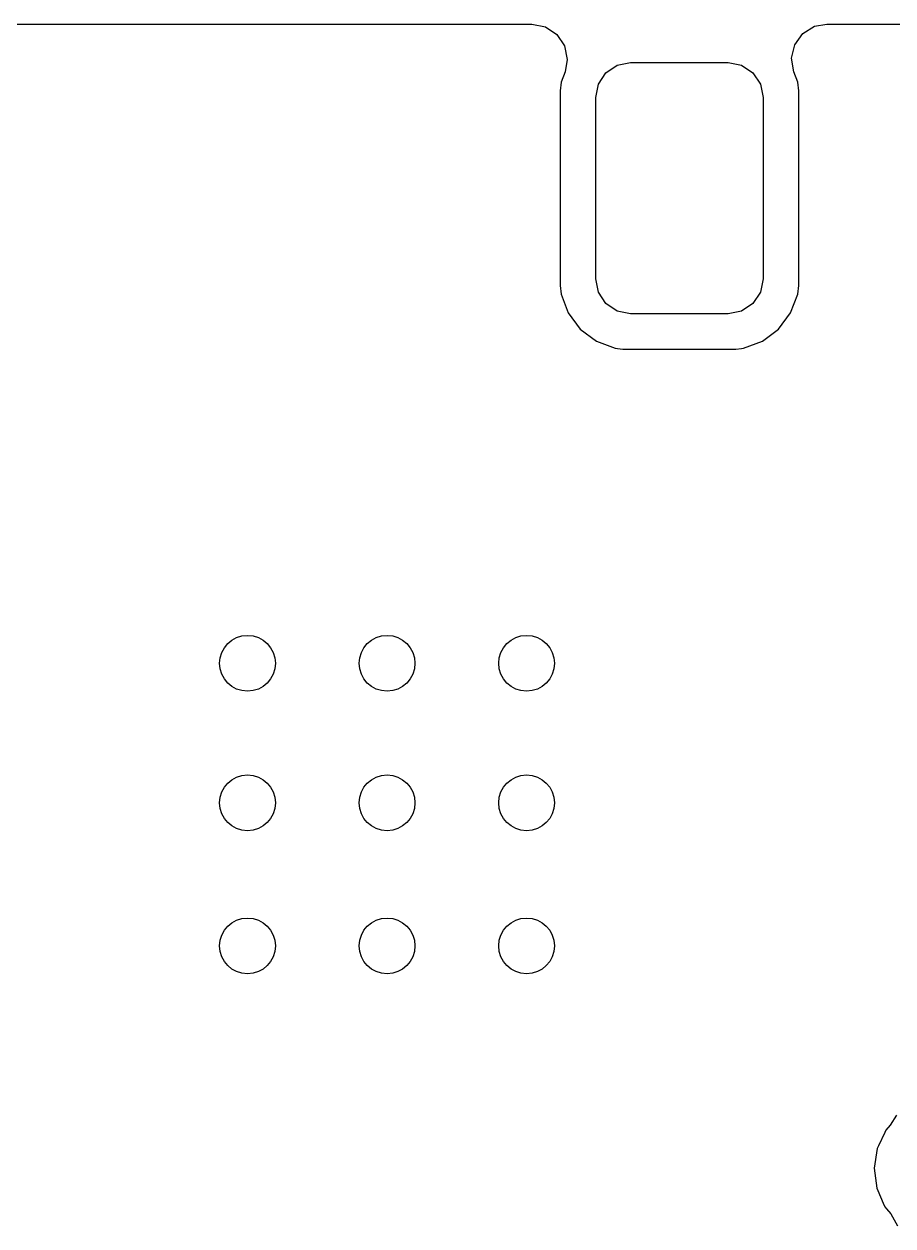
# Model space of a CAD drawing. Extents: x 0.99 to 4.24, y -7.27 to -4.02.
# Drawn here: x 2.2017 to 2.4469, y -4.4829 to -4.1439 of the extents above; entities that cross this region are included whole.
import ezdxf

# ---------------------------------------------------------------- set-up
doc = ezdxf.new("R2010")
doc.units = 0
doc.header["$MEASUREMENT"] = 0
doc.layers.add('BLACK', color=7, linetype='CONTINUOUS')

msp = doc.modelspace()

# ---------------------------------------------------------------- linework, layer by layer
at = {"layer": 'BLACK', "linetype": 'CONTINUOUS'}
for p, q in [((1.37992, -4.14388), (2.34501, -4.14388)), ((2.34501, -4.14388), (2.34882, -4.14464)), ((2.34882, -4.14464), (2.35205, -4.1468)), ((2.35205, -4.1468), (2.35421, -4.15003)), ((2.41915, -4.14972), (2.42142, -4.14656)), ((2.42142, -4.14656), (2.42472, -4.14451)), ((2.42472, -4.14451), (2.42822, -4.14388)), ((2.42822, -4.14388), (2.72296, -4.14388)), ((2.35421, -4.15003), (2.35497, -4.15384)), ((2.41826, -4.1535), (2.41915, -4.14972)), ((2.41889, -4.15734), (2.41826, -4.1535)), ((2.35497, -4.15384), (2.35434, -4.15734)), ((2.36587, -4.15762), (2.36907, -4.15548)), ((2.36907, -4.15548), (2.37283, -4.15473)), ((2.37283, -4.15473), (2.40039, -4.15473)), ((2.40039, -4.15473), (2.40416, -4.15548)), ((2.40416, -4.15548), (2.40735, -4.15762)), ((2.35324, -4.16027), (2.35297, -4.1627)), ((2.35434, -4.15734), (2.35324, -4.16027)), ((2.36374, -4.16081), (2.36587, -4.15762)), ((2.40735, -4.15762), (2.40949, -4.16081)), ((2.41999, -4.16027), (2.41889, -4.15734)), ((2.42026, -4.1627), (2.41999, -4.16027)), ((2.35297, -4.1627), (2.35297, -4.21764)), ((2.36299, -4.16458), (2.36374, -4.16081)), ((2.40949, -4.16081), (2.41024, -4.16458)), ((2.42026, -4.21764), (2.42026, -4.1627)), ((2.36299, -4.21576), (2.36299, -4.16458)), ((2.41024, -4.16458), (2.41024, -4.21576)), ((2.35297, -4.21764), (2.35324, -4.22007)), ((2.36374, -4.21952), (2.36299, -4.21576)), ((2.41024, -4.21576), (2.40949, -4.21952)), ((2.41999, -4.22007), (2.42026, -4.21764)), ((2.35324, -4.22007), (2.35523, -4.22539)), ((2.36587, -4.22272), (2.36374, -4.21952)), ((2.40949, -4.21952), (2.40735, -4.22272)), ((2.41799, -4.22539), (2.41999, -4.22007)), ((2.36907, -4.22485), (2.36587, -4.22272)), ((2.40735, -4.22272), (2.40416, -4.22485)), ((2.35523, -4.22539), (2.35865, -4.22995)), ((2.37283, -4.2256), (2.36907, -4.22485)), ((2.40039, -4.2256), (2.37283, -4.2256)), ((2.40416, -4.22485), (2.40039, -4.2256)), ((2.41458, -4.22995), (2.41799, -4.22539)), ((2.35865, -4.22995), (2.3632, -4.23336)), ((2.41003, -4.23336), (2.41458, -4.22995)), ((2.3632, -4.23336), (2.36853, -4.23536)), ((2.4047, -4.23536), (2.41003, -4.23336)), ((2.36853, -4.23536), (2.36915, -4.23542)), ((2.36915, -4.23542), (2.37069, -4.23559)), ((2.37069, -4.23559), (2.37069, -4.23559)), ((2.37069, -4.23559), (2.37095, -4.23562)), ((2.37095, -4.23562), (2.40227, -4.23562)), ((2.40227, -4.23562), (2.40254, -4.23559)), ((2.40254, -4.23559), (2.40408, -4.23542)), ((2.40254, -4.23559), (2.40254, -4.23559)), ((2.40408, -4.23542), (2.4047, -4.23536)), ((2.44784, -4.45172), (2.4461, -4.4545)), ((2.4461, -4.4545), (2.44484, -4.45592)), ((2.44454, -4.45656), (2.44277, -4.46033)), ((2.44484, -4.45592), (2.44454, -4.45656)), ((2.44454, -4.45656), (2.44454, -4.45656)), ((2.44242, -4.46107), (2.44155, -4.46669)), ((2.44277, -4.46033), (2.44242, -4.46107)), ((2.44155, -4.46669), (2.44229, -4.47233)), ((2.44229, -4.47233), (2.44257, -4.47298)), ((2.44257, -4.47298), (2.44257, -4.47298)), ((2.44257, -4.47298), (2.44412, -4.47651)), ((2.44412, -4.47651), (2.44458, -4.47754)), ((2.44458, -4.47754), (2.44504, -4.47809)), ((2.44504, -4.47809), (2.44504, -4.47809)), ((2.44504, -4.47809), (2.44626, -4.47954)), ((2.44626, -4.47954), (2.44813, -4.48295))]:
    msp.add_line(p, q, dxfattribs=at)
at = {"layer": 'BLACK'}
for centre in [(2.26476, -4.32422), (2.30413, -4.32422), (2.3435, -4.32422), (2.26476, -4.36359), (2.30413, -4.36359), (2.3435, -4.36359), (2.26476, -4.40395), (2.30413, -4.40395), (2.3435, -4.40395)]:
    msp.add_circle(centre, 0.00787, dxfattribs=at)

doc.saveas('drawing.dxf')
